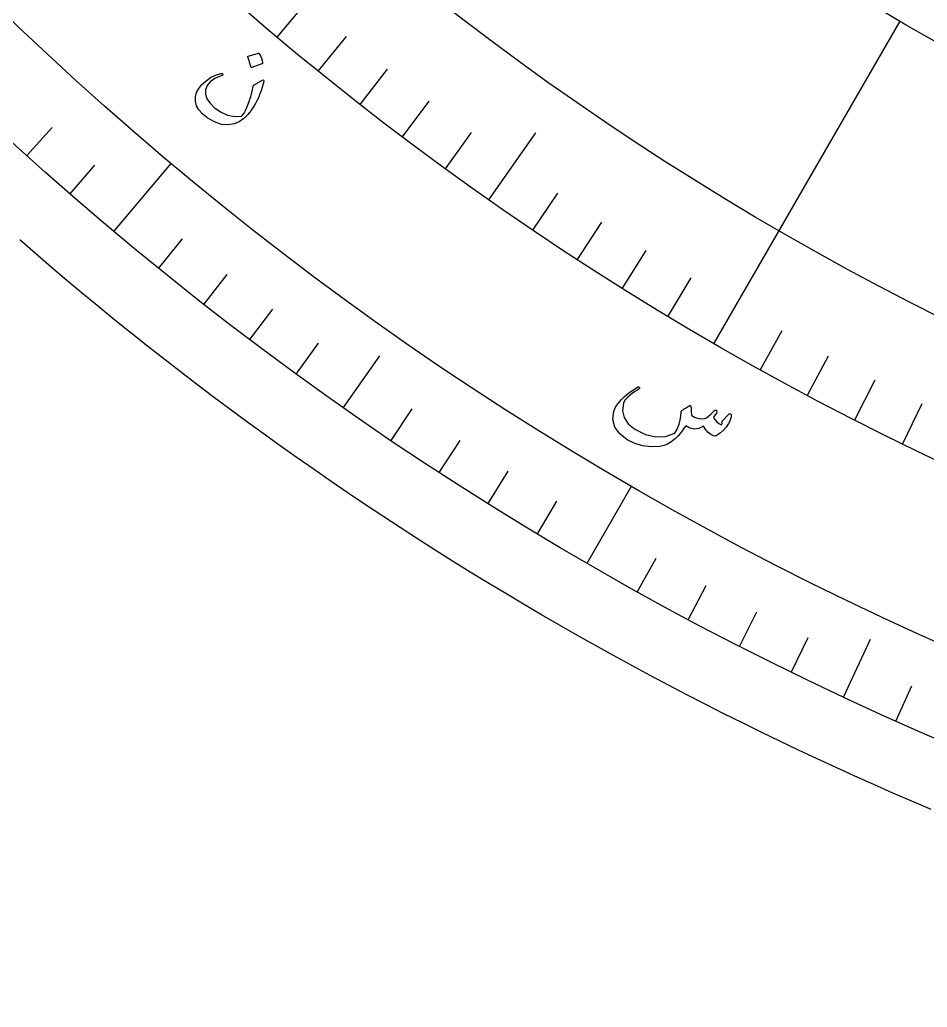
# Model space of a CAD drawing. Header units: millimetres. Extents: x -82 to 82, y -82 to 107.
# Drawn here: x -54.27 to -32.13, y -80.85 to -56.77 of the extents above; entities that cross this region are included whole.
import ezdxf

# ---------------------------------------------------------------- set-up
doc = ezdxf.new("R2010")
doc.units = ezdxf.units.MM
for name, color, linetype in [('CUT_OUTER', 1, 'Continuous'), ('ENGRAVE', 7, 'Continuous'), ('ENGRAVE_FINE', 8, 'Continuous'), ('TEXT', 5, 'Continuous')]:
    doc.layers.add(name, color=color, linetype=linetype)

msp = doc.modelspace()

# ---------------------------------------------------------------- linework, layer by layer
at = {"layer": 'CUT_OUTER'}
msp.add_lwpolyline([(-32.0385, -76.0249), (-32.5043, -75.8269), (-32.969, -75.626), (-33.4324, -75.4223), (-33.8946, -75.2157), (-34.3554, -75.0064), (-34.815, -74.7941), (-35.2733, -74.5791), (-35.7302, -74.3613), (-36.1858, -74.1406), (-36.6401, -73.9172), (-37.0929, -73.691), (-37.5444, -73.462), (-37.9944, -73.2303), (-38.4431, -72.9958), (-38.8902, -72.7585), (-39.3359, -72.5185), (-39.7802, -72.2758), (-40.2229, -72.0303), (-40.6641, -71.7822), (-41.1038, -71.5313), (-41.5419, -71.2778), (-41.9785, -71.0215), (-42.4135, -70.7626), (-42.8469, -70.501), (-43.2786, -70.2368), (-43.7088, -69.9699), (-44.1373, -69.7004), (-44.5641, -69.4283), (-44.9893, -69.1535), (-45.4128, -68.8762), (-45.8345, -68.5962), (-46.2546, -68.3137), (-46.6729, -68.0286), (-47.0894, -67.741), (-47.5042, -67.4507), (-47.9172, -67.158), (-48.3283, -66.8627), (-48.7377, -66.5649), (-49.1452, -66.2646), (-49.5509, -65.9618), (-49.9547, -65.6565), (-50.3566, -65.3488), (-50.7566, -65.0386), (-51.1547, -64.7259), (-51.5509, -64.4108), (-51.9452, -64.0933), (-52.3374, -63.7734), (-52.7278, -63.451), (-53.1161, -63.1263), (-53.5024, -62.7992), (-53.8868, -62.4697), (-54.2691, -62.1379)], dxfattribs=at)
at = {"layer": 'ENGRAVE'}
for points in [[(-47.9921, -57.1948), (-46.2421, -55.1092)], [(-37.3312, -64.6596), (-32.7937, -56.8004)], [(-42.8247, -61.1599), (-41.6795, -59.5245)], [(-51.9694, -61.9347), (-50.5773, -60.2757)], [(-46.3737, -66.2284), (-45.4864, -64.9613)], [(-40.425, -70.0182), (-39.3422, -68.1427)], [(-34.1687, -73.275), (-33.5149, -71.873)]]:
    msp.add_lwpolyline(points, dxfattribs=at)
for radius in [80.85, 80.85, 78.6844, 74.6625, 74.6625, 71.4862, 65.5875, 65.5875, 62.1225]:
    msp.add_circle((0, 0), radius, dxfattribs=at)
at = {"layer": 'ENGRAVE_FINE'}
for points in [[(-46.9866, -58.0237), (-46.3013, -57.1773)], [(-45.9668, -58.8349), (-45.2964, -57.9767)], [(-44.933, -59.6281), (-44.2776, -58.7584)], [(-54.0992, -60.0833), (-53.4782, -59.3935)], [(-43.8855, -60.4032), (-43.2454, -59.5222)], [(-53.0424, -61.0183), (-52.4335, -60.3178)], [(-41.7507, -61.898), (-41.1418, -60.9952)], [(-40.6641, -62.6172), (-40.071, -61.7039)], [(-50.8806, -62.8323), (-50.2965, -62.111)], [(-39.5651, -63.3174), (-38.988, -62.3939)], [(-49.7762, -63.7107), (-49.2048, -62.9793)], [(-38.454, -63.9983), (-37.8932, -63.0648)], [(-48.6567, -64.5697), (-48.0982, -63.8284)], [(-36.1971, -65.3013), (-35.6691, -64.3488)], [(-47.5224, -65.409), (-46.9769, -64.6582)], [(-35.0519, -65.9231), (-34.5407, -64.9615)], [(-33.8961, -66.5248), (-33.4017, -65.5545)], [(-32.7299, -67.1062), (-32.2525, -66.1274)], [(-45.2107, -67.0277), (-44.6917, -66.2582)], [(-44.0341, -67.8065), (-43.5286, -67.0281)], [(-42.844, -68.5647), (-42.3521, -67.7776)], [(-41.6408, -69.302), (-41.1628, -68.5064)], [(-39.1969, -70.713), (-38.7469, -69.9012)], [(-37.9568, -71.3863), (-37.521, -70.5668)], [(-36.7051, -72.0379), (-36.2838, -71.2109)], [(-35.4423, -72.6675), (-35.0354, -71.8333)], [(-32.8847, -73.8602), (-32.5072, -73.0123)]]:
    msp.add_lwpolyline(points, dxfattribs=at)
at = {"layer": 'TEXT'}
for points in [[(-48.447, -57.5864), (-48.4418, -57.5859), (-48.4365, -57.5875), (-48.4309, -57.5912), (-48.4252, -57.5969), (-48.3967, -57.6516), (-48.374, -57.7081), (-48.3571, -57.7664), (-48.3461, -57.8267), (-48.3464, -57.8342), (-48.3486, -57.8401), (-48.3529, -57.8443), (-48.3591, -57.8469), (-48.6105, -57.9318), (-48.6179, -57.9326), (-48.6239, -57.9293), (-48.6283, -57.922), (-48.6312, -57.9105), (-48.6337, -57.9007), (-48.6379, -57.8854), (-48.6439, -57.8648), (-48.6517, -57.8388), (-48.6614, -57.8072), (-48.6734, -57.7698), (-48.6877, -57.7266), (-48.7043, -57.6775), (-48.7059, -57.6703), (-48.7053, -57.665), (-48.7024, -57.6616), (-48.6972, -57.6601)], [(-48.3161, -58.2782), (-48.3292, -58.3327), (-48.3442, -58.3885), (-48.3612, -58.4455), (-48.3802, -58.5038), (-48.4017, -58.5634), (-48.4261, -58.6244), (-48.4536, -58.6867), (-48.4841, -58.7505), (-48.5162, -58.8125), (-48.5506, -58.8719), (-48.5872, -58.9288), (-48.6259, -58.9832), (-48.6671, -59.0351), (-48.7106, -59.0847), (-48.7567, -59.1321), (-48.8053, -59.1772), (-48.8604, -59.2211), (-48.9162, -59.2576), (-48.9728, -59.2867), (-49.0301, -59.3085), (-49.187, -59.336), (-49.3509, -59.3203), (-49.5216, -59.2612), (-49.6989, -59.1586), (-49.8128, -59.0673), (-49.8981, -58.9701), (-49.9548, -58.8671), (-49.9828, -58.7585), (-49.9814, -58.6506), (-49.9544, -58.5458), (-49.9019, -58.4442), (-49.8239, -58.3456), (-49.7246, -58.2555), (-49.6143, -58.1816), (-49.4931, -58.1239), (-49.3609, -58.0823), (-49.3433, -58.0796), (-49.3298, -58.0813), (-49.3205, -58.0872), (-49.3153, -58.0975), (-49.3139, -58.111), (-49.3202, -58.1227), (-49.3343, -58.1327), (-49.3562, -58.141), (-49.5079, -58.2059), (-49.622, -58.2837), (-49.6984, -58.3746), (-49.7369, -58.4786), (-49.7378, -58.5873), (-49.7011, -58.6966), (-49.6268, -58.8062), (-49.5148, -58.9161), (-49.3581, -59.0234), (-49.1972, -59.0934), (-49.0323, -59.126), (-48.8637, -59.1212), (-48.8592, -59.1199), (-48.854, -59.1166), (-48.8483, -59.1114), (-48.842, -59.1044), (-48.7977, -59.044), (-48.7545, -58.9669), (-48.7123, -58.8729), (-48.671, -58.7622), (-48.6521, -58.705), (-48.635, -58.6512), (-48.6199, -58.601), (-48.6066, -58.5543), (-48.5955, -58.5111), (-48.5869, -58.4714), (-48.5806, -58.4352), (-48.5769, -58.4027), (-48.5742, -58.3862), (-48.5695, -58.3729), (-48.5626, -58.3629), (-48.5536, -58.3561), (-48.3445, -58.2431), (-48.3299, -58.2385), (-48.3203, -58.2428), (-48.3157, -58.2561), (-48.3161, -58.2782)], [(-36.9734, -66.39), (-36.9625, -66.3811), (-36.9522, -66.3762), (-36.9423, -66.3753), (-36.933, -66.3783), (-36.9229, -66.3857), (-36.9159, -66.3947), (-36.9119, -66.4054), (-36.911, -66.4179), (-36.9144, -66.4586), (-36.9263, -66.5048), (-36.9467, -66.5566), (-36.9757, -66.6138), (-37.0322, -66.7021), (-37.0976, -66.7796), (-37.1718, -66.8462), (-37.255, -66.9018), (-37.2791, -66.9129), (-37.3022, -66.919), (-37.3242, -66.9202), (-37.3451, -66.9164), (-37.4111, -66.8849), (-37.4733, -66.8353), (-37.5318, -66.7677), (-37.5865, -66.6819), (-37.7031, -66.7349), (-37.8147, -66.7507), (-37.9214, -66.7293), (-38.023, -66.6709), (-38.0574, -66.7236), (-38.0922, -66.7734), (-38.1272, -66.8202), (-38.1625, -66.8641), (-38.1982, -66.9054), (-38.2346, -66.9443), (-38.2717, -66.981), (-38.3094, -67.0153), (-38.3845, -67.0732), (-38.4675, -67.1189), (-38.5583, -67.1522), (-38.657, -67.1733), (-38.867, -67.1855), (-39.0689, -67.1623), (-39.2623, -67.1038), (-39.4472, -67.01), (-39.632, -66.8647), (-39.7486, -66.7007), (-39.797, -66.5184), (-39.7774, -66.318), (-39.7536, -66.2557), (-39.7154, -66.1883), (-39.6626, -66.1157), (-39.5954, -66.0378), (-39.514, -65.9572), (-39.4205, -65.8785), (-39.3149, -65.8019), (-39.1971, -65.7273), (-39.1888, -65.7231), (-39.1806, -65.7215), (-39.1727, -65.7223), (-39.1649, -65.7256), (-39.1581, -65.7306), (-39.153, -65.7362), (-39.1496, -65.7426), (-39.148, -65.7496), (-39.149, -65.7579), (-39.1521, -65.7653), (-39.1574, -65.772), (-39.1647, -65.7778), (-39.3181, -65.8791), (-39.4323, -65.9696), (-39.507, -66.0493), (-39.5422, -66.1183), (-39.5644, -66.3036), (-39.525, -66.4712), (-39.4239, -66.6212), (-39.2609, -66.753), (-39.0015, -66.8838), (-38.7529, -66.9442), (-38.5156, -66.9344), (-38.2901, -66.8546), (-38.2312, -66.7506), (-38.1854, -66.6312), (-38.1528, -66.4966), (-38.1332, -66.3467), (-38.1325, -66.3308), (-38.1295, -66.3179), (-38.1244, -66.3079), (-38.1172, -66.3009), (-38.0867, -66.2801), (-38.058, -66.2606), (-38.0309, -66.2426), (-38.0054, -66.2259), (-37.9819, -66.211), (-37.9603, -66.1981), (-37.9409, -66.1873), (-37.9234, -66.1785), (-37.9147, -66.1755), (-37.9076, -66.1763), (-37.9023, -66.1809), (-37.8987, -66.1892), (-37.8975, -66.1946), (-37.8962, -66.2027), (-37.8946, -66.2134), (-37.8929, -66.2269), (-37.8913, -66.2428), (-37.8902, -66.261), (-37.8895, -66.2816), (-37.8893, -66.3044), (-37.8878, -66.3491), (-37.8844, -66.3828), (-37.8789, -66.4056), (-37.8716, -66.4175), (-37.8075, -66.4615), (-37.7337, -66.4883), (-37.6501, -66.4977), (-37.5568, -66.4899), (-37.5151, -66.4732), (-37.4628, -66.4369), (-37.3999, -66.3808), (-37.3264, -66.305), (-37.3194, -66.2979), (-37.3112, -66.2931), (-37.3017, -66.2907), (-37.2911, -66.2907), (-37.2819, -66.292), (-37.2741, -66.2951), (-37.2677, -66.3), (-37.2627, -66.3067), (-37.262, -66.3284), (-37.2754, -66.3611), (-37.303, -66.4045), (-37.3448, -66.4588), (-37.3106, -66.5203), (-37.2665, -66.5728), (-37.2127, -66.6161), (-37.149, -66.6504), (-37.1392, -66.6309), (-37.133, -66.6141), (-37.1305, -66.5999), (-37.1315, -66.5885), (-37.1336, -66.5771), (-37.1332, -66.5671), (-37.1301, -66.5585), (-37.1245, -66.5515)]]:
    msp.add_lwpolyline(points, close=True, dxfattribs=at)

doc.saveas('drawing.dxf')
